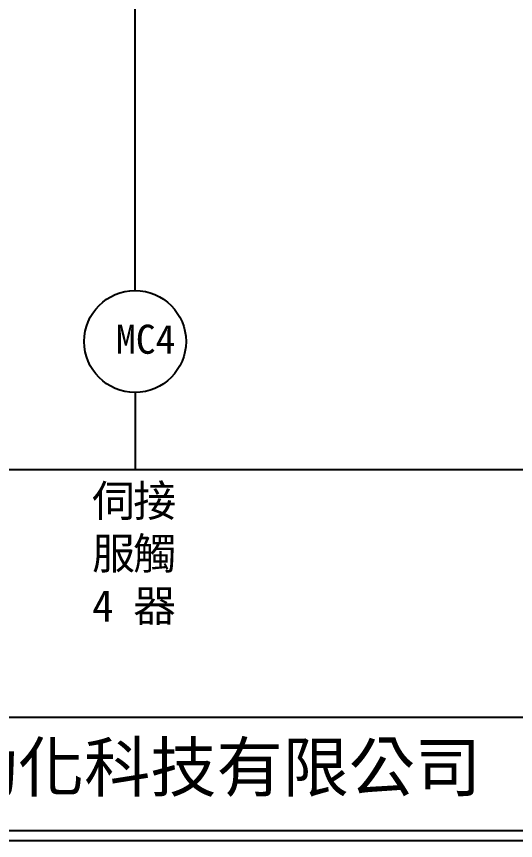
# Model space of a CAD drawing. Extents: x 10 to 297, y 3 to 207.
# Drawn here: x 81.1 to 142.9, y 3 to 105 of the extents above; entities that cross this region are included whole.
import ezdxf

# ---------------------------------------------------------------- set-up
doc = ezdxf.new("R2010")
doc.units = 0
doc.layers.get('0').update_dxf_attribs({"linetype": 'CONTINUOUS'})
doc.layers.add('圖框層', color=7, linetype='CONTINUOUS')
doc.layers.add('標尺寸層', color=3, linetype='CONTINUOUS')
doc.styles.add('CNS', font='romanc.shx', dxfattribs={"bigfont": 'chineset.shx'})
doc.styles.add('STSL', font='KAIU.TTF')

msp = doc.modelspace()

# ---------------------------------------------------------------- linework, layer by layer
for p, q in [((95.82, 58.46), (95.82, 48.87)), ((18.85, 48.91), (292.2, 48.91))]:
    msp.add_line(p, q)
msp.add_circle((95.82, 64.76), 6.3)
at = {"layer": '圖框層', "color": 7}
for p, q in [((11.25, 18.25), (295.75, 18.25)), ((11.25, 4.25), (295.75, 4.25)), ((10, 3), (297, 3))]:
    msp.add_line(p, q, dxfattribs=at)
at = {"layer": '標尺寸層', "color": 7}
msp.add_line((95.82, 71.06), (95.82, 139.12), dxfattribs=at)

# ---------------------------------------------------------------- texts
at = {"layer": '圖框層', "color": 4, "style": 'STSL'}
for s, height, p in [('MC4', 3.6, (93.46, 63.24)), ('泓陞自動化科技有限公司', 6, (48.6, 9.08))]:
    msp.add_text(s, height=height, dxfattribs=at).set_placement(p)
at = {"layer": '標尺寸層', "color": 7, "char_height": 3.9, "width": 5.4243, "attachment_point": 1, "style": 'CNS'}
for s, insert in [('{\\fDFKai-SB|b0|i0|c136|p65;伺服4}', (90.5, 46.99)), ('{\\fDFKai-SB|b0|i0|c136|p65;接觸器}', (95.59, 46.99))]:
    msp.add_mtext(s, dxfattribs=dict(at, insert=insert))

doc.saveas('drawing.dxf')
